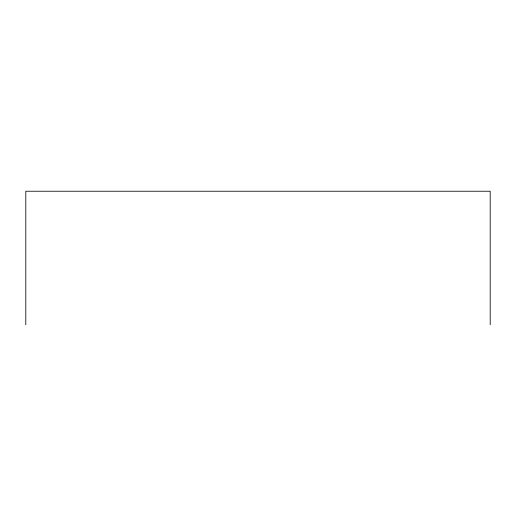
<?xml version="1.0" encoding="UTF-8"?>
<svg xmlns="http://www.w3.org/2000/svg" width="516" height="516" viewBox="0 0 516 516"><rect width="100%" height="100%" fill="white"/><g stroke="black" fill="none" stroke-linecap="round" stroke-linejoin="round"><path stroke-width="0.77" d="M490.2 324.77L490.2 191.23L25.8 191.23L25.8 324.77"/></g></svg>
